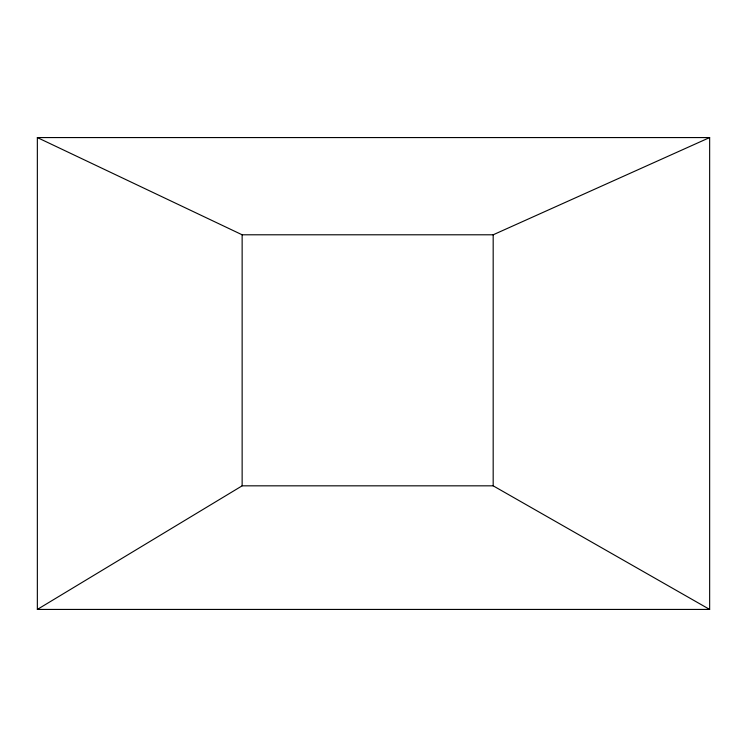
<?xml version="1.0" encoding="UTF-8"?>
<svg xmlns="http://www.w3.org/2000/svg" width="747" height="747" viewBox="0 0 747 747"><rect width="100%" height="100%" fill="white"/><g stroke="black" fill="none" stroke-linecap="round" stroke-linejoin="round"><path stroke-width="1.12" d="M37.35 609.431L242.14 485.83L493.179 485.83L709.65 609.431L709.65 137.569L37.35 137.569L37.35 609.431L709.65 609.431M37.35 137.569L242.14 234.791L493.179 234.791L709.65 137.569M493.179 234.791L493.179 485.83M242.14 234.791L242.14 485.83"/></g></svg>
